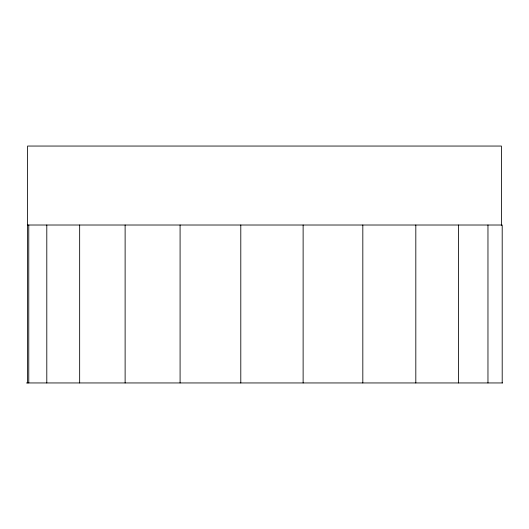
<?xml version="1.0" encoding="UTF-8"?>
<svg xmlns="http://www.w3.org/2000/svg" width="529" height="529" viewBox="0 0 529 529"><rect width="100%" height="100%" fill="white"/><g stroke="black" fill="none" stroke-linecap="round" stroke-linejoin="round"><path stroke-width="0.79" d="M27.601 225.017L502.2 225.017L502.2 382.95M26.45 382.95L502.55 382.95M501.399 225.294L501.399 146.05L27.601 146.05L27.601 382.95M487.963 225.017L487.963 382.95M458.498 225.017L458.498 382.95M415.814 225.017L415.814 382.95M362.821 225.017L362.821 382.95M303.124 225.017L303.124 382.95M240.794 225.017L240.794 382.95M180.085 225.017L180.085 382.95M125.122 225.017L125.122 382.95M79.661 225.017L79.661 382.95M46.797 225.017L46.797 382.95M28.764 225.017L28.764 382.95"/></g></svg>
